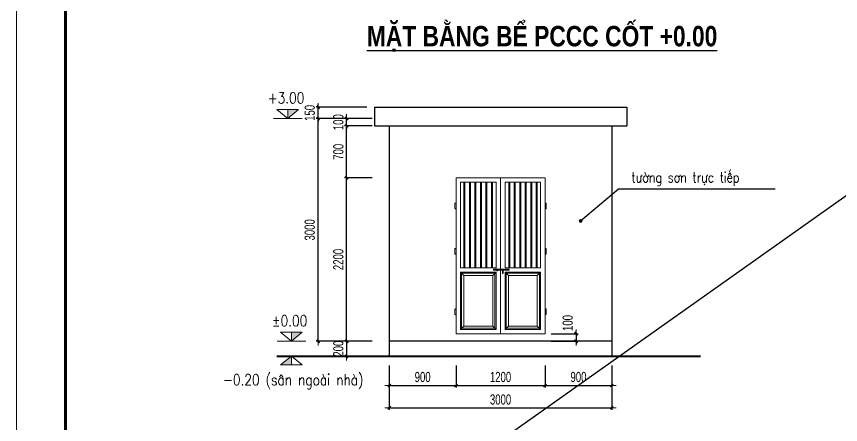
# Model space of a CAD drawing. Header units: millimetres. Extents: x 142758 to 365363, y -504867 to -449406.
# Drawn here: x 198041 to 209147, y -473994 to -468500 of the extents above; entities that cross this region are included whole.
import ezdxf
from ezdxf.enums import TextEntityAlignment as Align

# ---------------------------------------------------------------- set-up
doc = ezdxf.new("R2010")
doc.units = ezdxf.units.MM
doc.header["$LTSCALE"] = 20
doc.header["$MEASUREMENT"] = 0
doc.header["$PDMODE"] = 32
doc.layers.get('Defpoints').update_dxf_attribs({"color": 1})
doc.layers.add('KCS_Plotter', color=11, linetype='Continuous', plot=False)
doc.layers.add('Khungten_LCDI', color=7, linetype='Continuous')
for name, color, linetype, lineweight in [('LC Dim', 8, 'Continuous', 18), ('LC ISO', 153, 'Continuous', 13), ('LC Net dam2', 6, 'Continuous', 40), ('LC Net manh', 16, 'Continuous', 5), ('LC Net thay', 7, 'Continuous', 25), ('LC Text1', 3, 'Continuous', 20), ('LC Text2', 7, 'Continuous', 25)]:
    doc.layers.add(name, color=color, linetype=linetype, lineweight=lineweight)
doc.styles.add('HOATBIF', font='hoatbif.shx', dxfattribs={"width": 0.7})
doc.styles.add('Khungten', font='VHAVAN.TTF', dxfattribs={"width": 0.9, "height": 5000})
doc.styles.add('LC 1', font='VHAVANB.TTF')
doc.styles.add('LC 3', font='vnsimli.shx', dxfattribs={"width": 0.75})
doc.styles.add('LC3', font='VHARIALB.TTF', dxfattribs={"width": 0.8})
doc.styles.add('T1', font='Vnsimli.shx', dxfattribs={"width": 0.8})
doc.styles.add('Title', font='VHBLACK.TTF', dxfattribs={"width": 0.8})
doc.dimstyles.new('1-100(1-50)', dxfattribs={"dimscale": 50, "dimtxt": 2.5, "dimasz": 0.35, "dimexe": 0.5, "dimexo": 0, "dimgap": 0.8, "dimtad": 1, "dimdec": 0, "dimzin": 0, "dimdsep": 46, "dimtxsty": 'HOATBIF', "dimblk1": 'DOT', "dimblk2": 'DOT', "dimsah": 1, "dimcen": -1, "dimdle": 1, "dimclrd": 256, "dimclre": 256, "dimclrt": 4, "dimadec": 3, "dimazin": 2, "dimtfac": 0.333333, "dimtdec": 0, "dimtix": 1, "dimtmove": 2, "dimatfit": 3, "dimldrblk": 'DOT', "dimfxl": 1, "dimtvp": 0.833333, "dimtolj": 1, "dimtzin": 0, "dimarcsym": 0})

# ---------------------------------------------------------------- blocks, each defined once
blk = doc.blocks.new('DOT')
at = {"layer": 'LC Dim'}
blk.add_line((-3, 0), (3, 0), dxfattribs=at)
at = {"layer": 'LC Dim', "color": 4}
blk.add_line((-1, -1), (1, 1), dxfattribs=at)
blk.add_lwpolyline([(0.5, 1), (-1, -0.5), (-0.5, -1), (1, 0.5)], close=True, dxfattribs=at)
blk = doc.blocks.new('*D60')
at = {"layer": 'Defpoints', "color": 0, "transparency": 16777216}
for p in [(202107, -469873), (202837, -469873), (202837, -472873)]:
    blk.add_point(p, dxfattribs=at)
at = {"layer": 'LC Dim', "lineweight": -2, "transparency": 16777216}
for p, q in [((202837, -469873), (202079, -469873)), ((202107, -472853), (202107, -469892)), ((202837, -472873), (202079, -472873))]:
    blk.add_line(p, q, dxfattribs=at)
at = {"layer": 'LC Dim', "lineweight": -2, "transparency": 16777216, "xscale": 19.25, "yscale": 19.25, "zscale": 19.25}
for p, rotation in [((202107, -469873), 90), ((202107, -472873), 270)]:
    blk.add_blockref('DOT', p, dxfattribs=dict(at, rotation=rotation))
at = {"layer": 'LC Dim', "color": 4, "transparency": 16777216, "insert": (201994, -471373), "char_height": 137.5, "attachment_point": 5, "rotation": 90, "style": 'HOATBIF'}
blk.add_mtext('\\A1;3000', dxfattribs=at)
blk = doc.blocks.new('_Dot')
at = {"color": 0, "linetype": 'ByBlock', "lineweight": -2}
blk.add_line((-0.5, 0), (-1, 0), dxfattribs=at)
at = {"color": 0, "linetype": 'ByBlock', "const_width": 0.5}
blk.add_lwpolyline([(-0.25, 0, 1), (0.25, 0, 1)], format="xyb", close=True, dxfattribs=at)
blk = doc.blocks.new('*D61')
at = {"layer": 'Defpoints', "color": 0, "transparency": 16777216}
for p in [(202491, -470672), (202837, -470672), (202837, -472873)]:
    blk.add_point(p, dxfattribs=at)
at = {"layer": 'LC Dim', "lineweight": -2, "transparency": 16777216}
for p, q in [((202837, -470672), (202464, -470672)), ((202491, -472853), (202491, -470692)), ((202837, -472873), (202464, -472873))]:
    blk.add_line(p, q, dxfattribs=at)
at = {"layer": 'LC Dim', "lineweight": -2, "transparency": 16777216, "xscale": 19.25, "yscale": 19.25, "zscale": 19.25}
for p, rotation in [((202491, -470672), 90), ((202491, -472873), 270)]:
    blk.add_blockref('DOT', p, dxfattribs=dict(at, rotation=rotation))
at = {"layer": 'LC Dim', "color": 4, "transparency": 16777216, "insert": (202379, -471772), "char_height": 137.5, "attachment_point": 5, "rotation": 90, "style": 'HOATBIF'}
blk.add_mtext('\\A1;2200', dxfattribs=at)
blk = doc.blocks.new('dgsdgdfg')
at = {"layer": 'LC ISO'}
for points in [[(-82580, 15787), (-81980, 15787), (-81980, 13686), (-82580, 13686)], [(-82520, 14517), (-82040, 14517), (-82040, 13746), (-82520, 13746)], [(-81440, 14517), (-81920, 14517), (-81920, 13746), (-81440, 13746)]]:
    blk.add_lwpolyline(points, close=True, dxfattribs=at)
for points in [[(-81980, 14542), (-81980, 13686), (-81380, 13686), (-81380, 15787), (-81980, 15787), (-81980, 14555)], [(-82077, 14577), (-82520, 14577), (-82520, 15727), (-82040, 15727), (-82040, 14577), (-82077, 14577)], [(-81440, 15727), (-81920, 15727), (-81920, 14577), (-81440, 14577), (-81440, 15727), (-81477, 15727)]]:
    blk.add_lwpolyline(points, dxfattribs=at)
at = {"layer": 'LC Net manh'}
for p, q in [((-82474, 14577), (-82474, 15727)), ((-82460, 14577), (-82460, 15727)), ((-82400, 14577), (-82400, 15727)), ((-82386, 14577), (-82386, 15727)), ((-82326, 14577), (-82326, 15727)), ((-82312, 14577), (-82312, 15727)), ((-82252, 14577), (-82252, 15727)), ((-82238, 14577), (-82238, 15727)), ((-82178, 14577), (-82178, 15727)), ((-82164, 14577), (-82164, 15727)), ((-82104, 14577), (-82104, 15727)), ((-82090, 14577), (-82090, 15727)), ((-81870, 14577), (-81870, 15727)), ((-81856, 14577), (-81856, 15727)), ((-81796, 14577), (-81796, 15727)), ((-81782, 14577), (-81782, 15727)), ((-81722, 14577), (-81722, 15727)), ((-81708, 14577), (-81708, 15727)), ((-81648, 14577), (-81648, 15727)), ((-81634, 14577), (-81634, 15727)), ((-81574, 14577), (-81574, 15727)), ((-81560, 14577), (-81560, 15727)), ((-81500, 14577), (-81500, 15727)), ((-81486, 14577), (-81486, 15727)), ((-82520, 14517), (-82475, 14472)), ((-82040, 14517), (-82085, 14472)), ((-81920, 14517), (-81875, 14472)), ((-81440, 14517), (-81485, 14472)), ((-82520, 13746), (-82475, 13791)), ((-82040, 13746), (-82085, 13791)), ((-81920, 13746), (-81875, 13791)), ((-81440, 13746), (-81485, 13791))]:
    blk.add_line(p, q, dxfattribs=at)
at = {"layer": 'LC Net manh', "linetype": 'Continuous'}
for points in [[(-82588, 15370), (-82588, 15370, 0.414214), (-82580, 15377), (-82580, 15439, 0.414214), (-82588, 15447), (-82588, 15447, 0.414214), (-82595, 15439), (-82595, 15377, 0.414214)], [(-81372, 15370), (-81372, 15370, -0.414214), (-81380, 15377), (-81380, 15439, -0.414214), (-81372, 15447), (-81372, 15447, -0.414214), (-81364, 15439), (-81364, 15377, -0.414214)], [(-82588, 14836), (-82588, 14836, -0.414214), (-82580, 14828), (-82580, 14766, -0.414214), (-82588, 14758), (-82588, 14758, -0.414214), (-82595, 14766), (-82595, 14828, -0.414214)], [(-81372, 14836), (-81372, 14836, 0.414214), (-81380, 14828), (-81380, 14766, 0.414214), (-81372, 14758), (-81372, 14758, 0.414214), (-81364, 14766), (-81364, 14828, 0.414214)], [(-82588, 14022), (-82588, 14022, -0.414214), (-82580, 14014), (-82580, 13952, -0.414214), (-82588, 13944), (-82588, 13944, -0.414214), (-82595, 13952), (-82595, 14014, -0.414214)], [(-81372, 14022), (-81372, 14022, 0.414214), (-81380, 14014), (-81380, 13952, 0.414214), (-81372, 13944), (-81372, 13944, 0.414214), (-81364, 13952), (-81364, 14014, 0.414214)]]:
    blk.add_lwpolyline(points, format="xyb", close=True, dxfattribs=at)
at = {"layer": 'LC Net manh'}
for points in [[(-82029, 14542), (-82073, 14542), (-82073, 14555), (-82029, 14555)], [(-82023, 14555), (-81865, 14555), (-81865, 14542), (-82023, 14542)]]:
    blk.add_lwpolyline(points, dxfattribs=at)
for points in [[(-82029, 14562), (-82023, 14562), (-82023, 14534), (-82029, 14534)], [(-82505, 14502), (-82055, 14502), (-82055, 13761), (-82505, 13761)], [(-82475, 14472), (-82085, 14472), (-82085, 13791), (-82475, 13791)], [(-81955, 14542), (-81944, 14542), (-81944, 14497), (-81955, 14497)], [(-81455, 14502), (-81905, 14502), (-81905, 13761), (-81455, 13761)], [(-81485, 14472), (-81875, 14472), (-81875, 13791), (-81485, 13791)]]:
    blk.add_lwpolyline(points, close=True, dxfattribs=at)
blk = doc.blocks.new('*D62')
at = {"layer": 'Defpoints', "color": 0, "transparency": 16777216}
for p in [(203065, -473201), (206065, -473201), (206065, -473770)]:
    blk.add_point(p, dxfattribs=at)
at = {"layer": 'LC Dim', "lineweight": -2, "transparency": 16777216}
for p, q in [((203065, -473201), (203065, -473798)), ((206065, -473201), (206065, -473798)), ((203084, -473770), (206046, -473770))]:
    blk.add_line(p, q, dxfattribs=at)
at = {"layer": 'LC Dim', "lineweight": -2, "transparency": 16777216, "xscale": 19.25, "yscale": 19.25, "zscale": 19.25, "rotation": 180}
blk.add_blockref('DOT', (203065, -473770), dxfattribs=at)
at = {"layer": 'LC Dim', "lineweight": -2, "transparency": 16777216, "xscale": 19.25, "yscale": 19.25, "zscale": 19.25}
blk.add_blockref('DOT', (206065, -473770), dxfattribs=at)
at = {"layer": 'LC Dim', "color": 4, "transparency": 16777216, "insert": (204565, -473658), "char_height": 137.5, "attachment_point": 5, "style": 'HOATBIF'}
blk.add_mtext('\\A1;3000', dxfattribs=at)
blk = doc.blocks.new('Caodo1')
at = {"layer": 'LC Text1'}
blk.add_hatch(color=256, dxfattribs=at).paths.add_polyline_path([(0, 200), (0, 0), (243, 200)])
for p, q in [((0, 0), (0, 200)), ((324, 0), (-324, 0))]:
    blk.add_line(p, q, dxfattribs=at)
blk.add_lwpolyline([(-243, 200), (243, 200), (0, 0), (0, 0)], close=True, dxfattribs=at)
at = {"layer": 'LC Text1', "style": 'T1', "width": 0.8}
blk.add_attdef('%%P0,00', text='', height=250, dxfattribs=at).set_placement((-39, 460), align=Align.MIDDLE_CENTER)
blk = doc.blocks.new('*D63')
at = {"layer": 'Defpoints', "color": 0, "transparency": 16777216}
for p in [(203065, -473201), (203965, -473201), (203965, -473468)]:
    blk.add_point(p, dxfattribs=at)
at = {"layer": 'LC Dim', "lineweight": -2, "transparency": 16777216}
for p, q in [((203065, -473201), (203065, -473495)), ((203965, -473201), (203965, -473495)), ((203084, -473468), (203946, -473468))]:
    blk.add_line(p, q, dxfattribs=at)
at = {"layer": 'LC Dim', "lineweight": -2, "transparency": 16777216, "xscale": 19.25, "yscale": 19.25, "zscale": 19.25, "rotation": 180}
blk.add_blockref('DOT', (203065, -473468), dxfattribs=at)
at = {"layer": 'LC Dim', "lineweight": -2, "transparency": 16777216, "xscale": 19.25, "yscale": 19.25, "zscale": 19.25}
blk.add_blockref('DOT', (203965, -473468), dxfattribs=at)
at = {"layer": 'LC Dim', "color": 4, "transparency": 16777216, "insert": (203515, -473355), "char_height": 137.5, "attachment_point": 5, "style": 'HOATBIF'}
blk.add_mtext('\\A1;900', dxfattribs=at)
blk = doc.blocks.new('*D64')
at = {"layer": 'Defpoints', "color": 0, "transparency": 16777216}
for p in [(203965, -473201), (205165, -473201), (205165, -473468)]:
    blk.add_point(p, dxfattribs=at)
at = {"layer": 'LC Dim', "lineweight": -2, "transparency": 16777216}
for p, q in [((203965, -473201), (203965, -473495)), ((205165, -473201), (205165, -473495)), ((203984, -473468), (205146, -473468))]:
    blk.add_line(p, q, dxfattribs=at)
at = {"layer": 'LC Dim', "lineweight": -2, "transparency": 16777216, "xscale": 19.25, "yscale": 19.25, "zscale": 19.25, "rotation": 180}
blk.add_blockref('DOT', (203965, -473468), dxfattribs=at)
at = {"layer": 'LC Dim', "lineweight": -2, "transparency": 16777216, "xscale": 19.25, "yscale": 19.25, "zscale": 19.25}
blk.add_blockref('DOT', (205165, -473468), dxfattribs=at)
at = {"layer": 'LC Dim', "color": 4, "transparency": 16777216, "insert": (204565, -473355), "char_height": 137.5, "attachment_point": 5, "style": 'HOATBIF'}
blk.add_mtext('\\A1;1200', dxfattribs=at)
blk = doc.blocks.new('*D65')
at = {"layer": 'Defpoints', "color": 0, "transparency": 16777216}
for p in [(205165, -473201), (206065, -473201), (206065, -473468)]:
    blk.add_point(p, dxfattribs=at)
at = {"layer": 'LC Dim', "lineweight": -2, "transparency": 16777216}
for p, q in [((205165, -473201), (205165, -473495)), ((206065, -473201), (206065, -473495)), ((205184, -473468), (206046, -473468))]:
    blk.add_line(p, q, dxfattribs=at)
at = {"layer": 'LC Dim', "lineweight": -2, "transparency": 16777216, "xscale": 19.25, "yscale": 19.25, "zscale": 19.25, "rotation": 180}
blk.add_blockref('DOT', (205165, -473468), dxfattribs=at)
at = {"layer": 'LC Dim', "lineweight": -2, "transparency": 16777216, "xscale": 19.25, "yscale": 19.25, "zscale": 19.25}
blk.add_blockref('DOT', (206065, -473468), dxfattribs=at)
at = {"layer": 'LC Dim', "color": 4, "transparency": 16777216, "insert": (205615, -473355), "char_height": 137.5, "attachment_point": 5, "style": 'HOATBIF'}
blk.add_mtext('\\A1;900', dxfattribs=at)
blk = doc.blocks.new('*D66')
at = {"layer": 'Defpoints', "color": 0, "transparency": 16777216}
for p in [(202491, -469973), (202837, -469973), (202837, -470672)]:
    blk.add_point(p, dxfattribs=at)
at = {"layer": 'LC Dim', "lineweight": -2, "transparency": 16777216}
for p, q in [((202837, -469973), (202464, -469973)), ((202491, -470653), (202491, -469992)), ((202837, -470672), (202464, -470672))]:
    blk.add_line(p, q, dxfattribs=at)
at = {"layer": 'LC Dim', "lineweight": -2, "transparency": 16777216, "xscale": 19.25, "yscale": 19.25, "zscale": 19.25}
for p, rotation in [((202491, -469973), 90), ((202491, -470672), 270)]:
    blk.add_blockref('DOT', p, dxfattribs=dict(at, rotation=rotation))
at = {"layer": 'LC Dim', "color": 4, "transparency": 16777216, "insert": (202379, -470322), "char_height": 137.5, "attachment_point": 5, "rotation": 90, "style": 'HOATBIF'}
blk.add_mtext('\\A1;700', dxfattribs=at)
blk = doc.blocks.new('*D67')
at = {"layer": 'Defpoints', "color": 0, "transparency": 16777216}
for p in [(205245, -472773), (205245, -472873), (205583, -472873)]:
    blk.add_point(p, dxfattribs=at)
at = {"layer": 'LC Dim', "lineweight": -2, "transparency": 16777216}
for p, q in [((205583, -472753), (205583, -472734)), ((205245, -472773), (205610, -472773)), ((205583, -472773), (205583, -472873)), ((205245, -472873), (205610, -472873)), ((205583, -472892), (205583, -472911))]:
    blk.add_line(p, q, dxfattribs=at)
at = {"layer": 'LC Dim', "lineweight": -2, "transparency": 16777216, "xscale": 19.25, "yscale": 19.25, "zscale": 19.25}
for p, rotation in [((205583, -472773), 270), ((205583, -472873), 90)]:
    blk.add_blockref('DOT', p, dxfattribs=dict(at, rotation=rotation))
at = {"layer": 'LC Dim', "color": 4, "transparency": 16777216, "insert": (205470, -472627), "char_height": 137.5, "attachment_point": 5, "rotation": 90, "style": 'HOATBIF'}
blk.add_mtext('\\A1;100', dxfattribs=at)
blk = doc.blocks.new('Nha o can bo nhan vien Trung doan')
at = {"layer": 'Defpoints', "lineweight": 0}
blk.add_lwpolyline([(-1200, -14850), (-1200, 14850), (40800, 14850), (40800, -14850)], close=True, dxfattribs=at)
at = {"layer": 'Khungten_LCDI', "color": 5, "lineweight": 60}
blk.add_lwpolyline([(0, -14650), (0, 14650), (40600, 14650), (40600, -14650)], close=True, dxfattribs=at)
at = {"color": 7, "style": 'Khungten', "width": 0.8}
for tag, p in [('REVISION', (39499, -10746)), ('NGAYHT', (39546, -11609))]:
    blk.add_attdef(tag, text='', height=200, dxfattribs=at).set_placement(p, align=Align.CENTER)
at = {"layer": 'LC Text1', "style": 'Title', "width": 1.485915}
for tag, p, p2 in [('TENBANVE1', (36913, -8886), (40339, -8886)), ('TENBANVE2', (36913, -9562), (40339, -9562))]:
    blk.add_attdef(tag, text='', height=250, dxfattribs=at).set_placement(p, p2, align=Align.FIT)
at = {"layer": 'LC Text1', "style": 'Title', "width": 0.7}
blk.add_attdef('SOBANVE', text='', height=250, dxfattribs=at).set_placement((39562, -13896), align=Align.CENTER)
blk = doc.blocks.new('TIEUDE1')
at = {"layer": 'LC Text2', "color": 7, "style": 'LC 1'}
blk.add_attdef('TIªU§Ò', text='', height=5, dxfattribs=at).set_placement((0, 0), align=Align.BOTTOM_CENTER)
blk.add_attdef('TL', text='', height=3, dxfattribs=at).set_placement((0, -2), align=Align.TOP_CENTER)
blk = doc.blocks.new('*D79')
at = {"layer": 'Defpoints', "color": 0, "transparency": 16777216}
for p in [(202837, -472873), (202491, -473073), (202837, -473073)]:
    blk.add_point(p, dxfattribs=at)
at = {"layer": 'LC Dim', "lineweight": -2, "transparency": 16777216}
for p, q in [((202491, -472853), (202491, -472834)), ((202837, -472873), (202464, -472873)), ((202491, -472873), (202491, -473073)), ((202837, -473073), (202464, -473073)), ((202491, -473092), (202491, -473111))]:
    blk.add_line(p, q, dxfattribs=at)
at = {"layer": 'LC Dim', "lineweight": -2, "transparency": 16777216, "xscale": 19.25, "yscale": 19.25, "zscale": 19.25}
for p, rotation in [((202491, -472873), 270), ((202491, -473073), 90)]:
    blk.add_blockref('DOT', p, dxfattribs=dict(at, rotation=rotation))
at = {"layer": 'LC Dim', "color": 4, "transparency": 16777216, "insert": (202379, -472973), "char_height": 137.5, "attachment_point": 5, "rotation": 90, "style": 'HOATBIF'}
blk.add_mtext('\\A1;200', dxfattribs=at)
blk = doc.blocks.new('*D104')
at = {"layer": 'Defpoints', "color": 0, "ltscale": 2, "transparency": 16777216}
for p in [(202491, -469873), (202825, -469873), (202837, -469973)]:
    blk.add_point(p, dxfattribs=at)
at = {"layer": 'LC Dim', "lineweight": -2, "ltscale": 2, "transparency": 16777216}
for p, q in [((202491, -469853), (202491, -469834)), ((202825, -469873), (202464, -469873)), ((202837, -469973), (202464, -469973)), ((202491, -469973), (202491, -469873)), ((202491, -469992), (202491, -470011))]:
    blk.add_line(p, q, dxfattribs=at)
at = {"layer": 'LC Dim', "lineweight": -2, "ltscale": 2, "transparency": 16777216, "xscale": 19.25, "yscale": 19.25, "zscale": 19.25}
for p, rotation in [((202491, -469873), 270), ((202491, -469973), 90)]:
    blk.add_blockref('DOT', p, dxfattribs=dict(at, rotation=rotation))
at = {"layer": 'LC Dim', "color": 4, "ltscale": 2, "transparency": 16777216, "insert": (202379, -469923), "char_height": 137.5, "attachment_point": 5, "rotation": 90, "style": 'HOATBIF'}
blk.add_mtext('\\A1;100', dxfattribs=at)
blk = doc.blocks.new('*D105')
at = {"layer": 'Defpoints', "color": 0, "ltscale": 2, "transparency": 16777216}
for p in [(202107, -469723), (202761, -469723), (202837, -469873)]:
    blk.add_point(p, dxfattribs=at)
at = {"layer": 'LC Dim', "lineweight": -2, "ltscale": 2, "transparency": 16777216}
for p, q in [((202761, -469723), (202079, -469723)), ((202107, -469703), (202107, -469684)), ((202107, -469873), (202107, -469723)), ((202837, -469873), (202079, -469873)), ((202107, -469892), (202107, -469911))]:
    blk.add_line(p, q, dxfattribs=at)
at = {"layer": 'LC Dim', "lineweight": -2, "ltscale": 2, "transparency": 16777216, "xscale": 19.25, "yscale": 19.25, "zscale": 19.25}
for p, rotation in [((202107, -469723), 270), ((202107, -469873), 90)]:
    blk.add_blockref('DOT', p, dxfattribs=dict(at, rotation=rotation))
at = {"layer": 'LC Dim', "color": 4, "ltscale": 2, "transparency": 16777216, "insert": (201994, -469798), "char_height": 137.5, "attachment_point": 5, "rotation": 90, "style": 'HOATBIF'}
blk.add_mtext('\\A1;150', dxfattribs=at)

msp = doc.modelspace()

# ---------------------------------------------------------------- linework, layer by layer
at = {"layer": 'Defpoints', "lineweight": 0, "elevation": 5.9}
msp.add_lwpolyline([(170321.3, -482083.8), (170321.3, -462481.8), (198041.3, -462481.8), (198041.3, -482083.8)], close=True, dxfattribs=at)
at = {"layer": 'KCS_Plotter', "ltscale": 2}
msp.add_line((198041.3, -478816.8), (221141.3, -462481.8), dxfattribs=at)
at = {"layer": 'LC Net dam2'}
msp.add_line((201551.5, -473072.6), (207258.2, -473072.6), dxfattribs=at)
at = {"layer": 'LC Net thay'}
for p, q in [((202865.2, -469722.6), (202865.2, -469972.6)), ((206265.2, -469722.6), (206265.2, -469972.6)), ((203065.2, -469972.6), (203065.2, -472872.6)), ((206065.2, -469972.6), (206065.2, -472872.6)), ((206065.2, -472872.6), (203065.2, -472872.6)), ((203065.2, -472872.6), (203065.2, -473072.6)), ((206065.2, -472872.6), (206065.2, -473072.6))]:
    msp.add_line(p, q, dxfattribs=at)
at = {"layer": 'LC Net thay', "ltscale": 2}
for p, q in [((202865.2, -469722.6), (206265.2, -469722.6)), ((202865.2, -469972.6), (206265.2, -469972.6))]:
    msp.add_line(p, q, dxfattribs=at)

# ---------------------------------------------------------------- block references
at = {"layer": 'LC Net manh'}
msp.add_blockref('dgsdgdfg', (286545, -486459.1), dxfattribs=at)
at = {"layer": 'LC Net thay', "xscale": 0.55, "yscale": 0.55, "zscale": 0.55}
msp.add_blockref('Nha o can bo nhan vien Trung doan', (198701.3, -470649.3), dxfattribs=at)
at = {"layer": 'LC Text1'}
ref = msp.add_blockref('Caodo1', (201697.7, -469872.6), dxfattribs=dict(at, xscale=0.6, yscale=0.6, zscale=0.6))
ref.add_attrib('%%P0,00', '+3.00', dxfattribs={"layer": 'LC Text2', "color": 4, "height": 150, "style": 'T1', "width": 0.8}).set_placement((201674.2, -469596.9), align=Align.MIDDLE_CENTER)
ref = msp.add_blockref('Caodo1', (201746.7, -472872.6), dxfattribs=dict(at, xscale=0.6, yscale=0.6, zscale=0.6))
ref.add_attrib('%%P0,00', '%%P0.00', dxfattribs={"layer": 'LC Text2', "color": 4, "height": 150, "style": 'T1', "width": 0.8}).set_placement((201723.2, -472596.9), align=Align.MIDDLE_CENTER)
ref = msp.add_blockref('Caodo1', (201746.7, -473072.6), dxfattribs=dict(at, xscale=0.6, yscale=0.6, zscale=0.6, rotation=180))
ref.add_attrib('%%P0,00', '-0.20 (s©n ngoµi nhµ)', dxfattribs={"layer": 'LC Text2', "color": 4, "height": 150, "style": 'T1', "width": 0.8}).set_placement((201770.1, -473391.2), align=Align.MIDDLE_CENTER)
at = {"layer": 'LC Text2'}
ref = msp.add_blockref('TIEUDE1', (205124.3, -468984.6), dxfattribs=dict(at, xscale=55.88, yscale=55.88, zscale=55.88))
ref.add_attrib('TIªU§Ò', '%%UmÆt b»ng BÓ pccc cèt +0.00', dxfattribs={"color": 7, "height": 275.176, "style": 'LC3', "width": 0.8}).set_placement((205124.3, -468984.6), align=Align.BOTTOM_CENTER)

# ---------------------------------------------------------------- texts
at = {"layer": 'LC Text1', "color": 3, "style": 'LC 3', "width": 0.8}
msp.add_text('t\xadêng s¬n trùc tiÕp', height=137, dxfattribs=at).set_placement((206329.3, -470735))

# ---------------------------------------------------------------- dimensions: what is measured, and where the dimension line sits
at = {"layer": 'LC Dim', "ltscale": 2}
for base, p1, p2, picture, middle in [((202106.9, -469722.6), (202837.5, -469872.6), (202761, -469722.6), '*D105', (201994.1, -469797.6)), ((202491.3, -469872.6), (202837.5, -469972.6), (202824.5, -469872.6), '*D104', (202378.5, -469922.6))]:
    dim = msp.add_linear_dim(base=base, p1=p1, p2=p2, angle=90, dimstyle='1-100(1-50)', override={"dimscale": 55}, dxfattribs=at)
    dim.commit()
    dim.dimension.update_dxf_attribs({"geometry": picture, "text_midpoint": middle})
at = {"layer": 'LC Dim'}
for base, p1, p2, picture, middle in [((202106.9, -469872.6), (202837.5, -472872.6), (202837.5, -469872.6), '*D60', (201994.1, -471372.6)), ((202491.3, -469972.6), (202837.5, -470672.3), (202837.5, -469972.6), '*D66', (202378.5, -470322.5)), ((202491.3, -470672.3), (202837.5, -472872.6), (202837.5, -470672.3), '*D61', (202378.5, -471772.5)), ((202491.3, -473072.6), (202837.5, -472872.6), (202837.5, -473072.6), '*D79', (202378.5, -472972.6))]:
    dim = msp.add_linear_dim(base=base, p1=p1, p2=p2, angle=90, dimstyle='1-100(1-50)', override={"dimscale": 55}, dxfattribs=at)
    dim.commit()
    dim.dimension.update_dxf_attribs({"geometry": picture, "text_midpoint": middle})
dim = msp.add_linear_dim(base=(205583, -472872.6), p1=(205245.5, -472772.6), p2=(205245.5, -472872.6), angle=90, dimstyle='1-100(1-50)', override={"dimscale": 55, "dimfxl": 0.5, "dimarcsym": 1}, dxfattribs=at)
dim.commit()
dim.dimension.update_dxf_attribs({"geometry": '*D67', "text_midpoint": (205470.2, -472627), "dimtype": 160})
for base, p1, p2, override, picture, middle in [((206065.2, -473770.4), (203065.2, -473200.8), (206065.2, -473200.8), {"dimscale": 55}, '*D62', (204565.2, -473657.6)), ((203965.2, -473467.5), (203065.2, -473200.8), (203965.2, -473200.8), {"dimscale": 55, "dimfxl": 0.5, "dimarcsym": 1}, '*D63', (203515.2, -473354.8)), ((205165.2, -473467.5), (203965.2, -473200.8), (205165.2, -473200.8), {"dimscale": 55, "dimfxl": 0.5, "dimarcsym": 1}, '*D64', (204565.2, -473354.8)), ((206065.2, -473467.5), (205165.2, -473200.8), (206065.2, -473200.8), {"dimscale": 55, "dimfxl": 0.5, "dimarcsym": 1}, '*D65', (205615.2, -473354.8))]:
    dim = msp.add_linear_dim(base=base, p1=p1, p2=p2, dimstyle='1-100(1-50)', override=override, dxfattribs=at)
    dim.commit()
    dim.dimension.update_dxf_attribs({"geometry": picture, "text_midpoint": middle})

# ---------------------------------------------------------------- leaders
msp.add_leader([(205644.5, -471253.5), (206155.5, -470818.8), (208267.5, -470818.8)], dimstyle='1-100(1-50)', override={"dimasz": 1}, dxfattribs=at)

doc.saveas('drawing.dxf')
